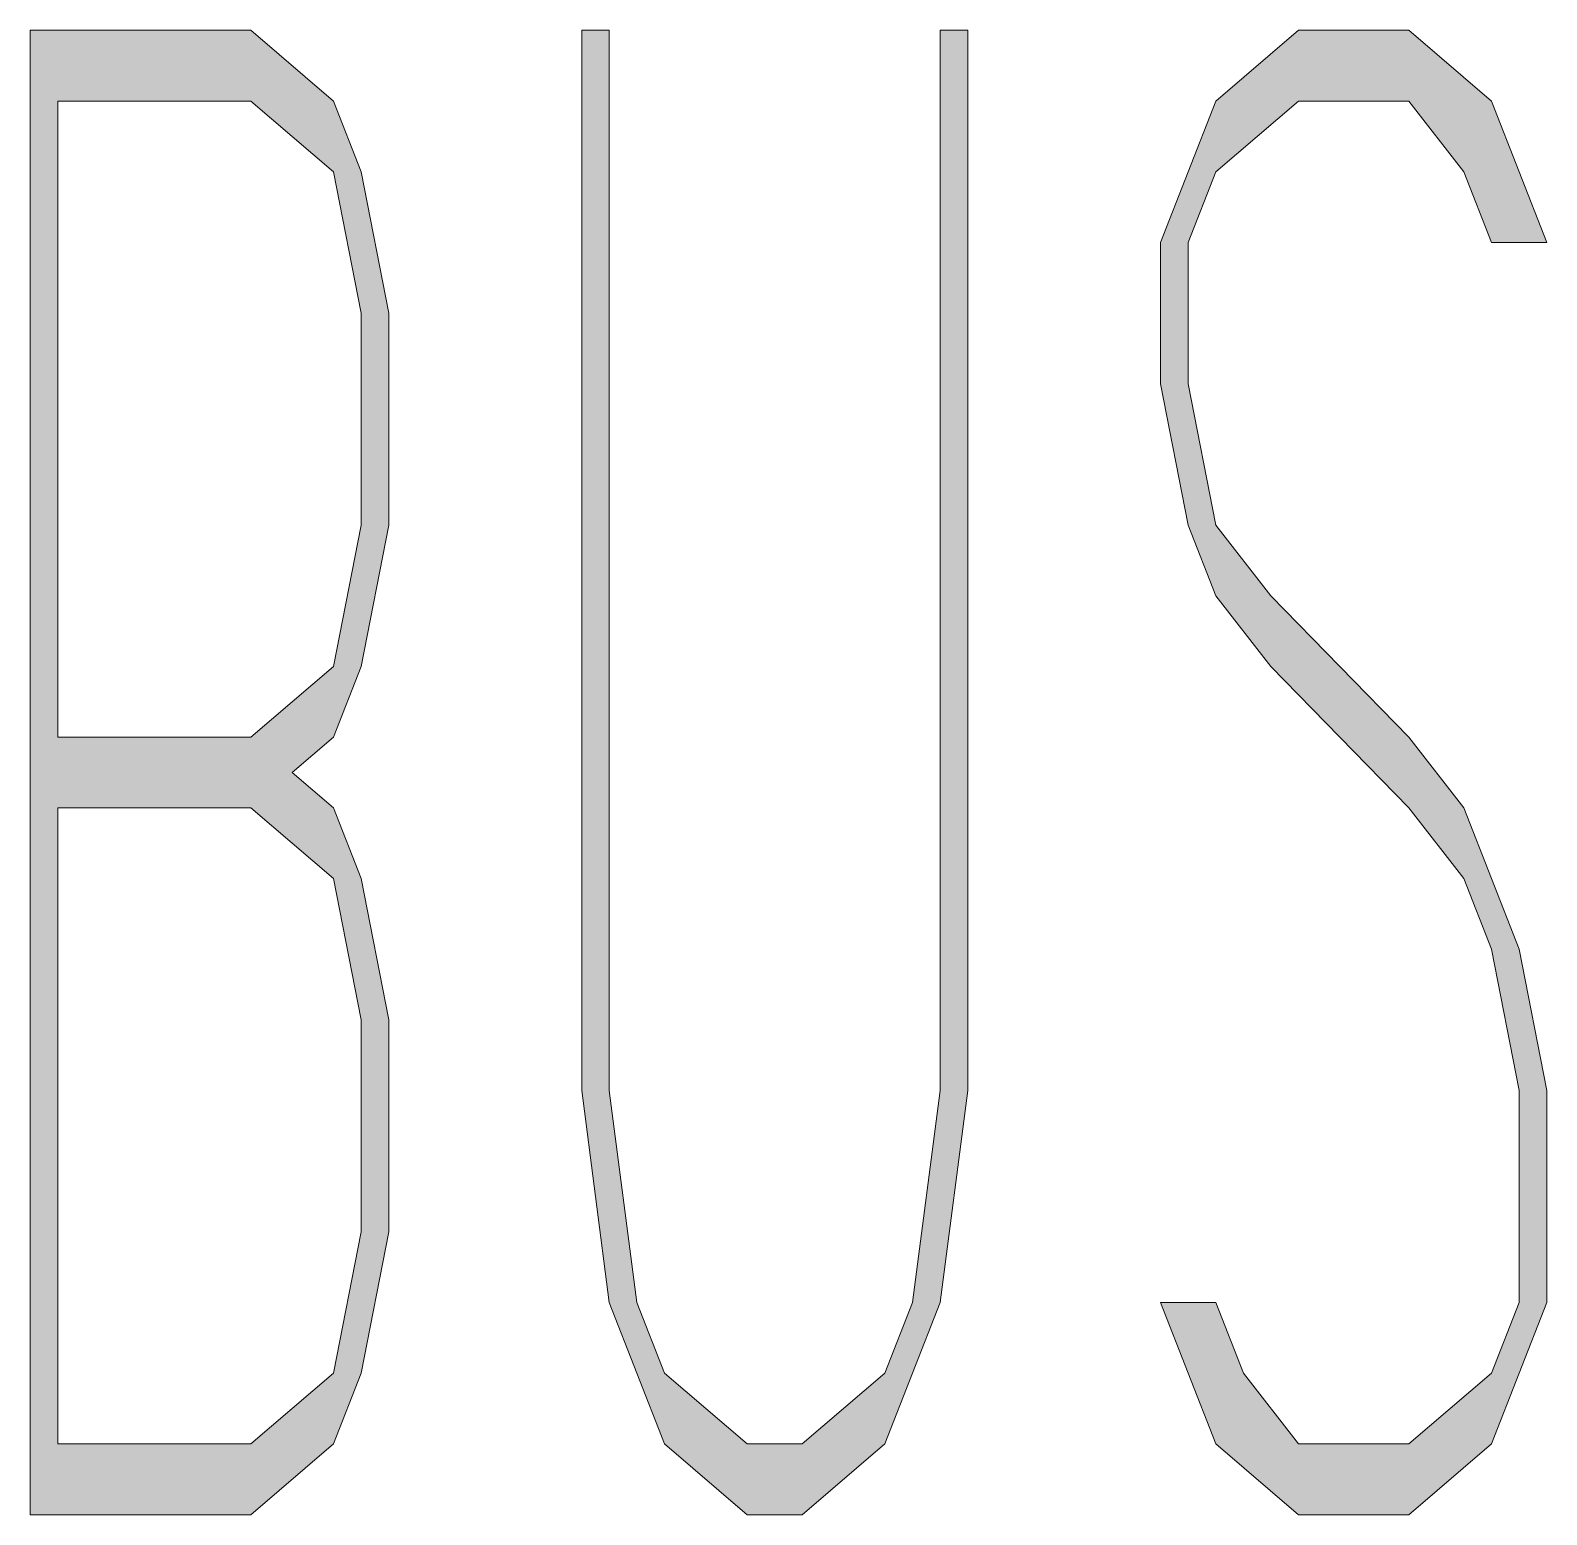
# Model space of a CAD drawing. Extents: x 55.36 to 59.44, y 149.57 to 153.57.
import ezdxf

# ---------------------------------------------------------------- set-up
doc = ezdxf.new("R2010")
doc.units = 0
doc.header["$LTSCALE"] = 25
doc.header["$MEASUREMENT"] = 0
doc.layers.get('0').update_dxf_attribs({"linetype": 'CONTINUOUS'})

msp = doc.modelspace()

# ---------------------------------------------------------------- hatches: boundary and pattern name
h = msp.add_hatch(color=256)
h.paths.add_polyline_path([(56.1776, 151.6633), (56.2521, 151.8537), (56.3263, 152.2346), (56.3263, 152.8061), (56.2521, 153.187), (56.1776, 153.3774), (55.9549, 153.568), (55.3608, 153.568), (55.3608, 149.568), (55.9549, 149.568), (56.1776, 149.7586), (56.2521, 149.949), (56.3263, 150.3299), (56.3263, 150.9014), (56.2521, 151.2823), (56.1776, 151.4727), (56.0663, 151.568)])
h.paths.add_polyline_path([(55.4353, 151.6633), (55.4353, 153.3774), (55.9549, 153.3774), (56.1776, 153.187), (56.2521, 152.8061), (56.2521, 152.2346), (56.1776, 151.8537), (55.9549, 151.6633)], flags=16)
h.paths.add_polyline_path([(55.9549, 151.4727), (56.1776, 151.2823), (56.2521, 150.9014), (56.2521, 150.3299), (56.1776, 149.949), (55.9549, 149.7586), (55.4353, 149.7586), (55.4353, 151.4727)], flags=16)
h.paths.add_polyline_path([(56.9202, 153.568), (56.8459, 153.568), (56.8459, 150.7108), (56.9202, 150.1395), (57.0688, 149.7586), (57.2915, 149.568), (57.44, 149.568), (57.6627, 149.7586), (57.8112, 150.1395), (57.8856, 150.7108), (57.8856, 153.568), (57.8112, 153.568), (57.8112, 150.7108), (57.737, 150.1395), (57.6627, 149.949), (57.44, 149.7586), (57.2915, 149.7586), (57.0688, 149.949), (56.9944, 150.1395), (56.9202, 150.7108)])
h.paths.add_polyline_path([(58.7024, 152.0442), (58.5538, 152.2346), (58.4795, 152.6155), (58.4795, 152.9965), (58.5538, 153.187), (58.7767, 153.3774), (59.0736, 153.3774), (59.2221, 153.187), (59.2963, 152.9965), (59.445, 152.9965), (59.2963, 153.3774), (59.0736, 153.568), (58.7767, 153.568), (58.5538, 153.3774), (58.4053, 152.9965), (58.4053, 152.6155), (58.4795, 152.2346), (58.5538, 152.0442), (58.7024, 151.8537), (59.0736, 151.4727), (59.2221, 151.2823), (59.2963, 151.0918), (59.3705, 150.7108), (59.3705, 150.1395), (59.2963, 149.949), (59.0736, 149.7586), (58.7767, 149.7586), (58.628, 149.949), (58.5538, 150.1395), (58.4053, 150.1395), (58.5538, 149.7586), (58.7767, 149.568), (59.0736, 149.568), (59.2963, 149.7586), (59.445, 150.1395), (59.445, 150.7108), (59.3705, 151.0918), (59.2221, 151.4727), (59.0736, 151.6633)])

# ---------------------------------------------------------------- linework, layer by layer
at = {"color": 7, "lineweight": 0}
for points in [[(55.3608, 153.568), (55.3608, 149.568)], [(55.3608, 153.568), (55.9549, 153.568), (56.1776, 153.3774), (56.2521, 153.187), (56.3263, 152.8061), (56.3263, 152.2346), (56.2521, 151.8537), (56.1776, 151.6633), (56.0663, 151.568)], [(56.8459, 153.568), (56.8459, 150.7108), (56.9202, 150.1395), (57.0688, 149.7586), (57.2915, 149.568), (57.44, 149.568), (57.6627, 149.7586), (57.8112, 150.1395), (57.8856, 150.7108), (57.8856, 153.568)], [(56.8459, 153.568), (56.9202, 153.568), (56.9202, 150.7108), (56.9944, 150.1395), (57.0688, 149.949), (57.2915, 149.7586), (57.44, 149.7586), (57.6627, 149.949), (57.737, 150.1395), (57.8112, 150.7108), (57.8112, 153.568), (57.8856, 153.568)], [(59.445, 152.9965), (59.2963, 153.3774), (59.0736, 153.568), (58.7767, 153.568), (58.5538, 153.3774), (58.4053, 152.9965), (58.4053, 152.6155), (58.4795, 152.2346), (58.5538, 152.0442), (58.7024, 151.8537), (59.0736, 151.4727), (59.2221, 151.2823), (59.2963, 151.0918), (59.3705, 150.7108), (59.3705, 150.1395), (59.2963, 149.949), (59.0736, 149.7586), (58.7767, 149.7586), (58.628, 149.949), (58.5538, 150.1395), (58.4053, 150.1395)], [(55.4353, 153.3774), (55.9549, 153.3774), (56.1776, 153.187), (56.2521, 152.8061), (56.2521, 152.2346), (56.1776, 151.8537), (55.9549, 151.6633), (55.4353, 151.6633)], [(55.4353, 153.3774), (55.4353, 151.6633)], [(59.445, 152.9965), (59.2963, 152.9965), (59.2221, 153.187), (59.0736, 153.3774), (58.7767, 153.3774), (58.5538, 153.187), (58.4795, 152.9965), (58.4795, 152.6155), (58.5538, 152.2346), (58.7024, 152.0442), (59.0736, 151.6633), (59.2221, 151.4727), (59.3705, 151.0918), (59.445, 150.7108), (59.445, 150.1395), (59.2963, 149.7586), (59.0736, 149.568), (58.7767, 149.568), (58.5538, 149.7586), (58.4053, 150.1395)], [(56.0663, 151.568), (56.1776, 151.4727), (56.2521, 151.2823), (56.3263, 150.9014), (56.3263, 150.3299), (56.2521, 149.949), (56.1776, 149.7586), (55.9549, 149.568), (55.3608, 149.568)], [(55.4353, 151.4727), (55.9549, 151.4727), (56.1776, 151.2823), (56.2521, 150.9014), (56.2521, 150.3299), (56.1776, 149.949), (55.9549, 149.7586), (55.4353, 149.7586)], [(55.4353, 151.4727), (55.4353, 149.7586)]]:
    msp.add_lwpolyline(points, dxfattribs=at)

doc.saveas('drawing.dxf')
